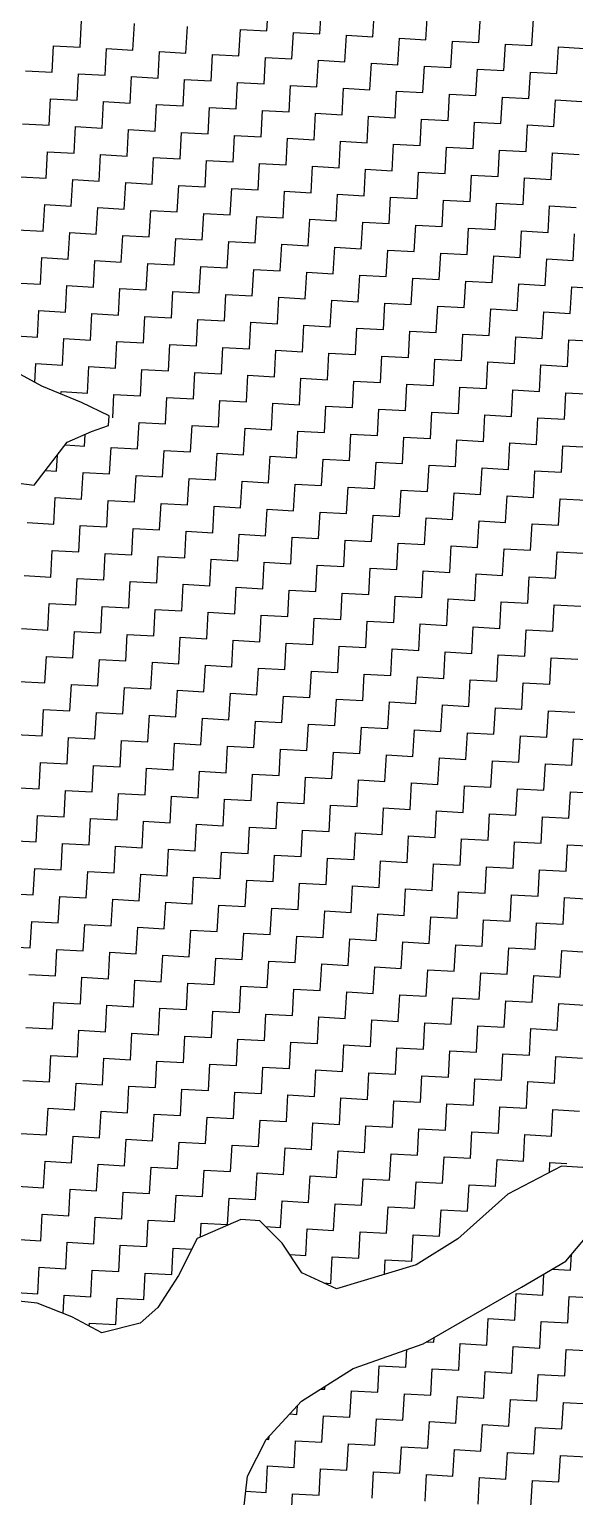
# Model space of a CAD drawing. Header units: metres. Extents: x 277693 to 281059, y 2038920 to 2043234.
# Drawn here: x 279935 to 280194, y 2040608 to 2041306 of the extents above; entities that cross this region are included whole.
import ezdxf

# ---------------------------------------------------------------- set-up
doc = ezdxf.new("R2010")
doc.units = ezdxf.units.M
doc.header["$MEASUREMENT"] = 0
doc.layers.add('POLY_HATCH', color=12, linetype='Continuous')

msp = doc.modelspace()

# ---------------------------------------------------------------- linework, layer by layer
at = {"layer": 'POLY_HATCH', "linetype": 'Continuous'}
for p, q in [((280047.64, 2041305.36), (280048.33, 2041317.96)), ((280072.83, 2041303.97), (280073.53, 2041316.57)), ((279958.78, 2041297.63), (279959.47, 2041310.22)), ((280098.02, 2041302.58), (280098.72, 2041315.18)), ((280123.21, 2041301.19), (280123.91, 2041313.79)), ((280148.4, 2041299.8), (280149.1, 2041312.4)), ((280173.59, 2041298.41), (280174.29, 2041311.01)), ((279983.97, 2041296.24), (279984.66, 2041308.84)), ((280009.16, 2041294.85), (280009.85, 2041307.45)), ((280034.35, 2041293.46), (280035.04, 2041306.06)), ((280035.04, 2041306.06), (280047.64, 2041305.36)), ((280059.54, 2041292.07), (280060.24, 2041304.67)), ((280060.24, 2041304.67), (280072.83, 2041303.97)), ((280084.73, 2041290.68), (280085.43, 2041303.28)), ((280085.43, 2041303.28), (280098.02, 2041302.58)), ((279945.49, 2041285.73), (279946.18, 2041298.32)), ((279946.18, 2041298.32), (279958.78, 2041297.63)), ((279970.68, 2041284.34), (279971.37, 2041296.93)), ((279971.37, 2041296.93), (279983.97, 2041296.24)), ((279995.87, 2041282.95), (279996.56, 2041295.54)), ((279996.56, 2041295.54), (280009.16, 2041294.85)), ((280109.92, 2041289.29), (280110.62, 2041301.89)), ((280110.62, 2041301.89), (280123.21, 2041301.19)), ((280135.11, 2041287.9), (280135.81, 2041300.5)), ((280135.81, 2041300.5), (280148.4, 2041299.8)), ((280160.3, 2041286.51), (280161, 2041299.11)), ((280161, 2041299.11), (280173.59, 2041298.41)), ((280185.49, 2041285.12), (280186.19, 2041297.72)), ((280186.19, 2041297.72), (280198.78, 2041297.03)), ((280021.06, 2041281.56), (280021.75, 2041294.16)), ((280021.75, 2041294.16), (280034.35, 2041293.46)), ((280046.25, 2041280.17), (280046.94, 2041292.77)), ((280046.94, 2041292.77), (280059.54, 2041292.07)), ((280071.44, 2041278.78), (280072.14, 2041291.38)), ((280072.14, 2041291.38), (280084.73, 2041290.68)), ((280096.63, 2041277.39), (280097.33, 2041289.99)), ((280097.33, 2041289.99), (280109.92, 2041289.29)), ((280121.82, 2041276), (280122.52, 2041288.6)), ((280122.52, 2041288.6), (280135.11, 2041287.9)), ((279932.89, 2041286.42), (279945.49, 2041285.73)), ((279957.39, 2041272.44), (279958.08, 2041285.03)), ((279958.08, 2041285.03), (279970.68, 2041284.34)), ((279982.58, 2041271.05), (279983.27, 2041283.64)), ((279983.27, 2041283.64), (279995.87, 2041282.95)), ((280007.77, 2041269.66), (280008.46, 2041282.25)), ((280008.46, 2041282.25), (280021.06, 2041281.56)), ((280147.01, 2041274.61), (280147.71, 2041287.21)), ((280147.71, 2041287.21), (280160.3, 2041286.51)), ((280172.2, 2041273.22), (280172.9, 2041285.82)), ((280172.9, 2041285.82), (280185.49, 2041285.12)), ((280032.96, 2041268.27), (280033.65, 2041280.87)), ((280033.65, 2041280.87), (280046.25, 2041280.17)), ((280058.15, 2041266.88), (280058.85, 2041279.48)), ((280058.85, 2041279.48), (280071.44, 2041278.78)), ((280083.34, 2041265.49), (280084.04, 2041278.09)), ((280084.04, 2041278.09), (280096.63, 2041277.39)), ((280108.53, 2041264.1), (280109.23, 2041276.7)), ((280109.23, 2041276.7), (280121.82, 2041276)), ((280133.72, 2041262.71), (280134.42, 2041275.31)), ((280134.42, 2041275.31), (280147.01, 2041274.61)), ((279944.1, 2041260.54), (279944.79, 2041273.13)), ((279944.79, 2041273.13), (279957.39, 2041272.44)), ((279969.29, 2041259.15), (279969.98, 2041271.74)), ((279969.98, 2041271.74), (279982.58, 2041271.05)), ((279994.48, 2041257.76), (279995.17, 2041270.35)), ((279995.17, 2041270.35), (280007.77, 2041269.66)), ((280019.67, 2041256.37), (280020.36, 2041268.96)), ((280020.36, 2041268.96), (280032.96, 2041268.27)), ((280044.86, 2041254.98), (280045.56, 2041267.58)), ((280045.56, 2041267.58), (280058.15, 2041266.88)), ((280158.91, 2041261.32), (280159.61, 2041273.92)), ((280159.61, 2041273.92), (280172.2, 2041273.22)), ((280184.1, 2041259.93), (280184.8, 2041272.53)), ((280184.8, 2041272.53), (280197.39, 2041271.83)), ((279931.5, 2041261.23), (279944.1, 2041260.54)), ((280070.05, 2041253.59), (280070.75, 2041266.19)), ((280070.75, 2041266.19), (280083.34, 2041265.49)), ((280095.24, 2041252.2), (280095.94, 2041264.8)), ((280095.94, 2041264.8), (280108.53, 2041264.1)), ((280120.43, 2041250.81), (280121.13, 2041263.41)), ((280121.13, 2041263.41), (280133.72, 2041262.71)), ((280145.62, 2041249.42), (280146.32, 2041262.02)), ((280146.32, 2041262.02), (280158.91, 2041261.32)), ((280170.81, 2041248.03), (280171.51, 2041260.63)), ((280171.51, 2041260.63), (280184.1, 2041259.93)), ((279956, 2041247.25), (279956.69, 2041259.84)), ((279956.69, 2041259.84), (279969.29, 2041259.15)), ((279981.19, 2041245.86), (279981.88, 2041258.45)), ((279981.88, 2041258.45), (279994.48, 2041257.76)), ((280006.38, 2041244.47), (280007.07, 2041257.06)), ((280007.07, 2041257.06), (280019.67, 2041256.37)), ((280031.57, 2041243.08), (280032.27, 2041255.67)), ((280032.27, 2041255.67), (280044.86, 2041254.98)), ((280056.76, 2041241.69), (280057.46, 2041254.29)), ((280057.46, 2041254.29), (280070.05, 2041253.59)), ((279942.71, 2041235.35), (279943.4, 2041247.94)), ((279943.4, 2041247.94), (279956, 2041247.25)), ((280081.95, 2041240.3), (280082.65, 2041252.9)), ((280082.65, 2041252.9), (280095.24, 2041252.2)), ((280107.14, 2041238.91), (280107.84, 2041251.51)), ((280107.84, 2041251.51), (280120.43, 2041250.81)), ((280132.33, 2041237.52), (280133.03, 2041250.12)), ((280133.03, 2041250.12), (280145.62, 2041249.42)), ((280157.52, 2041236.13), (280158.22, 2041248.73)), ((280158.22, 2041248.73), (280170.81, 2041248.03)), ((280182.72, 2041234.74), (280183.41, 2041247.34)), ((280183.41, 2041247.34), (280196.01, 2041246.64)), ((279967.9, 2041233.96), (279968.59, 2041246.55)), ((279968.59, 2041246.55), (279981.19, 2041245.86)), ((279993.09, 2041232.57), (279993.78, 2041245.16)), ((279993.78, 2041245.16), (280006.38, 2041244.47)), ((280018.28, 2041231.18), (280018.98, 2041243.77)), ((280018.98, 2041243.77), (280031.57, 2041243.08)), ((280043.47, 2041229.79), (280044.17, 2041242.38)), ((280044.17, 2041242.38), (280056.76, 2041241.69)), ((280068.66, 2041228.4), (280069.36, 2041241)), ((280069.36, 2041241), (280081.95, 2041240.3)), ((280093.85, 2041227.01), (280094.55, 2041239.61)), ((280094.55, 2041239.61), (280107.14, 2041238.91)), ((279930.11, 2041236.04), (279942.71, 2041235.35)), ((279954.61, 2041222.06), (279955.3, 2041234.65)), ((279955.3, 2041234.65), (279967.9, 2041233.96)), ((279979.8, 2041220.67), (279980.49, 2041233.26)), ((279980.49, 2041233.26), (279993.09, 2041232.57)), ((280119.04, 2041225.62), (280119.74, 2041238.22)), ((280119.74, 2041238.22), (280132.33, 2041237.52)), ((280144.23, 2041224.23), (280144.93, 2041236.83)), ((280144.93, 2041236.83), (280157.52, 2041236.13)), ((280169.43, 2041222.84), (280170.12, 2041235.44)), ((280170.12, 2041235.44), (280182.72, 2041234.74)), ((280004.99, 2041219.28), (280005.69, 2041231.87)), ((280005.69, 2041231.87), (280018.28, 2041231.18)), ((280030.18, 2041217.89), (280030.88, 2041230.48)), ((280030.88, 2041230.48), (280043.47, 2041229.79)), ((280055.37, 2041216.5), (280056.07, 2041229.09)), ((280056.07, 2041229.09), (280068.66, 2041228.4)), ((280080.56, 2041215.11), (280081.26, 2041227.71)), ((280081.26, 2041227.71), (280093.85, 2041227.01)), ((280105.75, 2041213.72), (280106.45, 2041226.32)), ((280106.45, 2041226.32), (280119.04, 2041225.62)), ((279941.32, 2041210.16), (279942.01, 2041222.75)), ((279942.01, 2041222.75), (279954.61, 2041222.06)), ((279966.51, 2041208.77), (279967.2, 2041221.36)), ((279967.2, 2041221.36), (279979.8, 2041220.67)), ((279991.7, 2041207.38), (279992.4, 2041219.97)), ((279992.4, 2041219.97), (280004.99, 2041219.28)), ((280130.94, 2041212.33), (280131.64, 2041224.93)), ((280131.64, 2041224.93), (280144.23, 2041224.23)), ((280156.14, 2041210.94), (280156.83, 2041223.54)), ((280156.83, 2041223.54), (280169.43, 2041222.84)), ((280181.33, 2041209.55), (280182.02, 2041222.15)), ((280182.02, 2041222.15), (280194.62, 2041221.45)), ((280016.89, 2041205.99), (280017.59, 2041218.58)), ((280017.59, 2041218.58), (280030.18, 2041217.89)), ((280042.08, 2041204.6), (280042.78, 2041217.19)), ((280042.78, 2041217.19), (280055.37, 2041216.5)), ((280067.27, 2041203.21), (280067.97, 2041215.8)), ((280067.97, 2041215.8), (280080.56, 2041215.11)), ((280092.46, 2041201.82), (280093.16, 2041214.42)), ((280093.16, 2041214.42), (280105.75, 2041213.72)), ((280117.65, 2041200.43), (280118.35, 2041213.03)), ((280118.35, 2041213.03), (280130.94, 2041212.33)), ((279928.72, 2041210.85), (279941.32, 2041210.16)), ((279953.22, 2041196.87), (279953.91, 2041209.46)), ((279953.91, 2041209.46), (279966.51, 2041208.77)), ((279978.41, 2041195.48), (279979.11, 2041208.07)), ((279979.11, 2041208.07), (279991.7, 2041207.38)), ((280003.6, 2041194.09), (280004.3, 2041206.68)), ((280004.3, 2041206.68), (280016.89, 2041205.99)), ((280028.79, 2041192.7), (280029.49, 2041205.29)), ((280029.49, 2041205.29), (280042.08, 2041204.6)), ((280142.85, 2041199.04), (280143.54, 2041211.64)), ((280143.54, 2041211.64), (280156.14, 2041210.94)), ((280168.04, 2041197.65), (280168.73, 2041210.25)), ((280168.73, 2041210.25), (280181.33, 2041209.55)), ((280193.23, 2041196.26), (280193.92, 2041208.86)), ((280053.98, 2041191.31), (280054.68, 2041203.9)), ((280054.68, 2041203.9), (280067.27, 2041203.21)), ((280079.17, 2041189.92), (280079.87, 2041202.51)), ((280079.87, 2041202.51), (280092.46, 2041201.82)), ((280104.36, 2041188.53), (280105.06, 2041201.13)), ((280105.06, 2041201.13), (280117.65, 2041200.43)), ((280129.56, 2041187.14), (280130.25, 2041199.74)), ((280130.25, 2041199.74), (280142.85, 2041199.04)), ((280154.75, 2041185.75), (280155.44, 2041198.35)), ((280155.44, 2041198.35), (280168.04, 2041197.65)), ((279939.93, 2041184.97), (279940.62, 2041197.56)), ((279940.62, 2041197.56), (279953.22, 2041196.87)), ((279965.12, 2041183.58), (279965.82, 2041196.17)), ((279965.82, 2041196.17), (279978.41, 2041195.48)), ((279990.31, 2041182.19), (279991.01, 2041194.78)), ((279991.01, 2041194.78), (280003.6, 2041194.09)), ((280015.5, 2041180.8), (280016.2, 2041193.39)), ((280016.2, 2041193.39), (280028.79, 2041192.7)), ((280040.69, 2041179.41), (280041.39, 2041192)), ((280041.39, 2041192), (280053.98, 2041191.31)), ((280179.94, 2041184.36), (280180.63, 2041196.96)), ((280180.63, 2041196.96), (280193.23, 2041196.26)), ((279927.33, 2041185.66), (279939.93, 2041184.97)), ((279951.83, 2041171.68), (279952.53, 2041184.27)), ((279952.53, 2041184.27), (279965.12, 2041183.58)), ((280065.88, 2041178.02), (280066.58, 2041190.61)), ((280066.58, 2041190.61), (280079.17, 2041189.92)), ((280091.07, 2041176.63), (280091.77, 2041189.22)), ((280091.77, 2041189.22), (280104.36, 2041188.53)), ((280116.27, 2041175.24), (280116.96, 2041187.84)), ((280116.96, 2041187.84), (280129.56, 2041187.14)), ((280141.46, 2041173.85), (280142.15, 2041186.45)), ((280142.15, 2041186.45), (280154.75, 2041185.75)), ((280166.65, 2041172.46), (280167.34, 2041185.06)), ((280167.34, 2041185.06), (280179.94, 2041184.36)), ((279977.02, 2041170.29), (279977.72, 2041182.88)), ((279977.72, 2041182.88), (279990.31, 2041182.19)), ((280002.21, 2041168.9), (280002.91, 2041181.49)), ((280002.91, 2041181.49), (280015.5, 2041180.8)), ((280027.4, 2041167.51), (280028.1, 2041180.1)), ((280028.1, 2041180.1), (280040.69, 2041179.41)), ((280052.59, 2041166.12), (280053.29, 2041178.71)), ((280053.29, 2041178.71), (280065.88, 2041178.02)), ((280077.78, 2041164.73), (280078.48, 2041177.32)), ((280078.48, 2041177.32), (280091.07, 2041176.63)), ((280191.84, 2041171.07), (280192.53, 2041183.67)), ((280192.53, 2041183.67), (280205.13, 2041182.97)), ((279938.54, 2041159.77), (279939.24, 2041172.37)), ((279939.24, 2041172.37), (279951.83, 2041171.68)), ((279963.73, 2041158.39), (279964.43, 2041170.98)), ((279964.43, 2041170.98), (279977.02, 2041170.29)), ((280102.98, 2041163.34), (280103.67, 2041175.93)), ((280103.67, 2041175.93), (280116.27, 2041175.24)), ((280128.17, 2041161.95), (280128.86, 2041174.54)), ((280128.86, 2041174.54), (280141.46, 2041173.85)), ((280153.36, 2041160.56), (280154.05, 2041173.16)), ((280154.05, 2041173.16), (280166.65, 2041172.46)), ((280178.55, 2041159.17), (280179.24, 2041171.77)), ((280179.24, 2041171.77), (280191.84, 2041171.07)), ((279988.92, 2041157), (279989.62, 2041169.59)), ((279989.62, 2041169.59), (280002.21, 2041168.9)), ((280014.11, 2041155.61), (280014.81, 2041168.2)), ((280014.81, 2041168.2), (280027.4, 2041167.51)), ((280039.3, 2041154.22), (280040, 2041166.81)), ((280040, 2041166.81), (280052.59, 2041166.12)), ((280064.49, 2041152.83), (280065.19, 2041165.42)), ((280065.19, 2041165.42), (280077.78, 2041164.73)), ((280089.69, 2041151.44), (280090.38, 2041164.03)), ((280090.38, 2041164.03), (280102.98, 2041163.34)), ((279925.94, 2041160.47), (279938.54, 2041159.77)), ((279950.44, 2041146.48), (279951.14, 2041159.08)), ((279951.14, 2041159.08), (279963.73, 2041158.39)), ((279975.63, 2041145.09), (279976.33, 2041157.69)), ((279976.33, 2041157.69), (279988.92, 2041157)), ((280000.82, 2041143.71), (280001.52, 2041156.3)), ((280001.52, 2041156.3), (280014.11, 2041155.61)), ((280114.88, 2041150.05), (280115.57, 2041162.64)), ((280115.57, 2041162.64), (280128.17, 2041161.95)), ((280140.07, 2041148.66), (280140.76, 2041161.25)), ((280140.76, 2041161.25), (280153.36, 2041160.56)), ((280165.26, 2041147.27), (280165.95, 2041159.87)), ((280165.95, 2041159.87), (280178.55, 2041159.17)), ((280190.45, 2041145.88), (280191.14, 2041158.48)), ((280191.14, 2041158.48), (280203.74, 2041157.78)), ((280026.01, 2041142.32), (280026.71, 2041154.91)), ((280026.71, 2041154.91), (280039.3, 2041154.22)), ((280051.2, 2041140.93), (280051.9, 2041153.52)), ((280051.9, 2041153.52), (280064.49, 2041152.83)), ((280076.39, 2041139.54), (280077.09, 2041152.13)), ((280077.09, 2041152.13), (280089.69, 2041151.44)), ((280101.59, 2041138.15), (280102.28, 2041150.74)), ((280102.28, 2041150.74), (280114.88, 2041150.05)), ((280126.78, 2041136.76), (280127.47, 2041149.35)), ((280127.47, 2041149.35), (280140.07, 2041148.66)), ((279937.35, 2041138.24), (279937.85, 2041147.18)), ((279937.85, 2041147.18), (279950.44, 2041146.48)), ((279962.34, 2041133.19), (279963.04, 2041145.79)), ((279963.04, 2041145.79), (279975.63, 2041145.09)), ((279987.53, 2041131.8), (279988.23, 2041144.4)), ((279988.23, 2041144.4), (280000.82, 2041143.71)), ((280012.72, 2041130.42), (280013.42, 2041143.01)), ((280013.42, 2041143.01), (280026.01, 2041142.32)), ((280151.97, 2041135.37), (280152.66, 2041147.96)), ((280152.66, 2041147.96), (280165.26, 2041147.27)), ((280177.16, 2041133.98), (280177.85, 2041146.58)), ((280177.85, 2041146.58), (280190.45, 2041145.88)), ((280037.91, 2041129.03), (280038.61, 2041141.62)), ((280038.61, 2041141.62), (280051.2, 2041140.93)), ((280063.1, 2041127.64), (280063.8, 2041140.23)), ((280063.8, 2041140.23), (280076.39, 2041139.54)), ((280088.3, 2041126.25), (280088.99, 2041138.84)), ((280088.99, 2041138.84), (280101.59, 2041138.15)), ((280113.49, 2041124.86), (280114.18, 2041137.45)), ((280114.18, 2041137.45), (280126.78, 2041136.76)), ((280138.68, 2041123.47), (280139.37, 2041136.06)), ((280139.37, 2041136.06), (280151.97, 2041135.37)), ((279949.68, 2041132.69), (279949.75, 2041133.89)), ((279949.75, 2041133.89), (279962.34, 2041133.19)), ((279974.33, 2041121.45), (279974.94, 2041132.5)), ((279974.94, 2041132.5), (279987.53, 2041131.8)), ((279999.43, 2041118.51), (280000.13, 2041131.11)), ((280000.13, 2041131.11), (280012.72, 2041130.42)), ((280024.62, 2041117.13), (280025.32, 2041129.72)), ((280025.32, 2041129.72), (280037.91, 2041129.03)), ((280049.81, 2041115.74), (280050.51, 2041128.33)), ((280050.51, 2041128.33), (280063.1, 2041127.64)), ((280163.87, 2041122.08), (280164.56, 2041134.67)), ((280164.56, 2041134.67), (280177.16, 2041133.98)), ((280189.06, 2041120.69), (280189.75, 2041133.29)), ((280189.75, 2041133.29), (280202.35, 2041132.59)), ((280075.01, 2041114.35), (280075.7, 2041126.94)), ((280075.7, 2041126.94), (280088.3, 2041126.25)), ((280100.2, 2041112.96), (280100.89, 2041125.55)), ((280100.89, 2041125.55), (280113.49, 2041124.86)), ((280125.39, 2041111.57), (280126.08, 2041124.16)), ((280126.08, 2041124.16), (280138.68, 2041123.47)), ((280150.58, 2041110.18), (280151.27, 2041122.77)), ((280151.27, 2041122.77), (280163.87, 2041122.08)), ((280175.77, 2041108.79), (280176.46, 2041121.38)), ((280176.46, 2041121.38), (280189.06, 2041120.69)), ((279986.14, 2041106.61), (279986.84, 2041119.21)), ((279986.84, 2041119.21), (279999.43, 2041118.51)), ((280011.33, 2041105.22), (280012.03, 2041117.82)), ((280012.03, 2041117.82), (280024.62, 2041117.13)), ((280036.52, 2041103.84), (280037.22, 2041116.43)), ((280037.22, 2041116.43), (280049.81, 2041115.74)), ((280061.72, 2041102.45), (280062.41, 2041115.04)), ((280062.41, 2041115.04), (280075.01, 2041114.35)), ((279951.71, 2041108.51), (279960.95, 2041108)), ((279960.95, 2041108), (279961.26, 2041113.55)), ((279972.85, 2041094.71), (279973.55, 2041107.31)), ((279973.55, 2041107.31), (279986.14, 2041106.61)), ((280086.91, 2041101.06), (280087.6, 2041113.65)), ((280087.6, 2041113.65), (280100.2, 2041112.96)), ((280112.1, 2041099.67), (280112.79, 2041112.26)), ((280112.79, 2041112.26), (280125.39, 2041111.57)), ((280137.29, 2041098.28), (280137.98, 2041110.87)), ((280137.98, 2041110.87), (280150.58, 2041110.18)), ((280162.48, 2041096.89), (280163.17, 2041109.48)), ((280163.17, 2041109.48), (280175.77, 2041108.79)), ((280187.67, 2041095.5), (280188.36, 2041108.09)), ((280188.36, 2041108.09), (280200.96, 2041107.4)), ((279947.66, 2041096.1), (279948.09, 2041103.81)), ((279998.04, 2041093.32), (279998.74, 2041105.92)), ((279998.74, 2041105.92), (280011.33, 2041105.22)), ((280023.23, 2041091.93), (280023.93, 2041104.53)), ((280023.93, 2041104.53), (280036.52, 2041103.84)), ((280048.43, 2041090.55), (280049.12, 2041103.14)), ((280049.12, 2041103.14), (280061.72, 2041102.45)), ((280073.62, 2041089.16), (280074.31, 2041101.75)), ((280074.31, 2041101.75), (280086.91, 2041101.06)), ((280098.81, 2041087.77), (280099.5, 2041100.36)), ((280099.5, 2041100.36), (280112.1, 2041099.67)), ((279942.39, 2041096.39), (279947.66, 2041096.1)), ((279959.56, 2041082.81), (279960.26, 2041095.41)), ((279960.26, 2041095.41), (279972.85, 2041094.71)), ((279984.75, 2041081.42), (279985.45, 2041094.02)), ((279985.45, 2041094.02), (279998.04, 2041093.32)), ((280124, 2041086.38), (280124.69, 2041098.97)), ((280124.69, 2041098.97), (280137.29, 2041098.28)), ((280149.19, 2041084.99), (280149.88, 2041097.58)), ((280149.88, 2041097.58), (280162.48, 2041096.89)), ((280174.38, 2041083.6), (280175.07, 2041096.19)), ((280175.07, 2041096.19), (280187.67, 2041095.5)), ((280009.94, 2041080.03), (280010.64, 2041092.63)), ((280010.64, 2041092.63), (280023.23, 2041091.93)), ((280035.14, 2041078.64), (280035.83, 2041091.24)), ((280035.83, 2041091.24), (280048.43, 2041090.55)), ((280060.33, 2041077.26), (280061.02, 2041089.85)), ((280061.02, 2041089.85), (280073.62, 2041089.16)), ((280085.52, 2041075.87), (280086.21, 2041088.46)), ((280086.21, 2041088.46), (280098.81, 2041087.77)), ((280110.71, 2041074.48), (280111.4, 2041087.07)), ((280111.4, 2041087.07), (280124, 2041086.38)), ((279946.27, 2041070.91), (279946.97, 2041083.51)), ((279946.97, 2041083.51), (279959.56, 2041082.81)), ((279971.46, 2041069.52), (279972.16, 2041082.12)), ((279972.16, 2041082.12), (279984.75, 2041081.42)), ((279996.65, 2041068.13), (279997.35, 2041080.73)), ((279997.35, 2041080.73), (280009.94, 2041080.03)), ((280021.85, 2041066.74), (280022.54, 2041079.34)), ((280022.54, 2041079.34), (280035.14, 2041078.64)), ((280135.9, 2041073.09), (280136.59, 2041085.68)), ((280136.59, 2041085.68), (280149.19, 2041084.99)), ((280161.09, 2041071.7), (280161.78, 2041084.29)), ((280161.78, 2041084.29), (280174.38, 2041083.6)), ((280186.28, 2041070.31), (280186.97, 2041082.9)), ((280186.97, 2041082.9), (280199.57, 2041082.21)), ((280047.04, 2041065.35), (280047.73, 2041077.95)), ((280047.73, 2041077.95), (280060.33, 2041077.26)), ((280072.23, 2041063.97), (280072.92, 2041076.56)), ((280072.92, 2041076.56), (280085.52, 2041075.87)), ((280097.42, 2041062.58), (280098.11, 2041075.17)), ((280098.11, 2041075.17), (280110.71, 2041074.48)), ((280122.61, 2041061.19), (280123.3, 2041073.78)), ((280123.3, 2041073.78), (280135.9, 2041073.09)), ((280147.8, 2041059.8), (280148.49, 2041072.39)), ((280148.49, 2041072.39), (280161.09, 2041071.7)), ((279933.68, 2041071.61), (279946.27, 2041070.91)), ((279958.17, 2041057.62), (279958.87, 2041070.22)), ((279958.87, 2041070.22), (279971.46, 2041069.52)), ((279983.36, 2041056.23), (279984.06, 2041068.83)), ((279984.06, 2041068.83), (279996.65, 2041068.13)), ((280008.56, 2041054.84), (280009.25, 2041067.44)), ((280009.25, 2041067.44), (280021.85, 2041066.74)), ((280033.75, 2041053.45), (280034.44, 2041066.05)), ((280034.44, 2041066.05), (280047.04, 2041065.35)), ((280172.99, 2041058.41), (280173.68, 2041071)), ((280173.68, 2041071), (280186.28, 2041070.31)), ((279944.88, 2041045.72), (279945.58, 2041058.32)), ((279945.58, 2041058.32), (279958.17, 2041057.62)), ((280058.94, 2041052.06), (280059.63, 2041064.66)), ((280059.63, 2041064.66), (280072.23, 2041063.97)), ((280084.13, 2041050.68), (280084.82, 2041063.27)), ((280084.82, 2041063.27), (280097.42, 2041062.58)), ((280109.32, 2041049.29), (280110.01, 2041061.88)), ((280110.01, 2041061.88), (280122.61, 2041061.19)), ((280134.51, 2041047.9), (280135.2, 2041060.49)), ((280135.2, 2041060.49), (280147.8, 2041059.8)), ((280159.7, 2041046.51), (280160.39, 2041059.1)), ((280160.39, 2041059.1), (280172.99, 2041058.41)), ((279970.07, 2041044.33), (279970.77, 2041056.93)), ((279970.77, 2041056.93), (279983.36, 2041056.23)), ((279995.27, 2041042.94), (279995.96, 2041055.54)), ((279995.96, 2041055.54), (280008.56, 2041054.84)), ((280020.46, 2041041.55), (280021.15, 2041054.15)), ((280021.15, 2041054.15), (280033.75, 2041053.45)), ((280045.65, 2041040.16), (280046.34, 2041052.76)), ((280046.34, 2041052.76), (280058.94, 2041052.06)), ((280070.84, 2041038.77), (280071.53, 2041051.37)), ((280071.53, 2041051.37), (280084.13, 2041050.68)), ((280184.89, 2041045.12), (280185.59, 2041057.71)), ((280185.59, 2041057.71), (280198.18, 2041057.02)), ((279932.29, 2041046.42), (279944.88, 2041045.72)), ((279956.78, 2041032.43), (279957.48, 2041045.03)), ((279957.48, 2041045.03), (279970.07, 2041044.33)), ((280096.03, 2041037.39), (280096.72, 2041049.98)), ((280096.72, 2041049.98), (280109.32, 2041049.29)), ((280121.22, 2041036), (280121.91, 2041048.59)), ((280121.91, 2041048.59), (280134.51, 2041047.9)), ((280146.41, 2041034.61), (280147.1, 2041047.2)), ((280147.1, 2041047.2), (280159.7, 2041046.51)), ((280171.6, 2041033.22), (280172.3, 2041045.81)), ((280172.3, 2041045.81), (280184.89, 2041045.12)), ((279981.98, 2041031.04), (279982.67, 2041043.64)), ((279982.67, 2041043.64), (279995.27, 2041042.94)), ((280007.17, 2041029.65), (280007.86, 2041042.25)), ((280007.86, 2041042.25), (280020.46, 2041041.55)), ((280032.36, 2041028.26), (280033.05, 2041040.86)), ((280033.05, 2041040.86), (280045.65, 2041040.16)), ((280057.55, 2041026.87), (280058.24, 2041039.47)), ((280058.24, 2041039.47), (280070.84, 2041038.77)), ((280082.74, 2041025.48), (280083.43, 2041038.08)), ((280083.43, 2041038.08), (280096.03, 2041037.39)), ((279943.49, 2041020.53), (279944.19, 2041033.13)), ((279944.19, 2041033.13), (279956.78, 2041032.43)), ((279968.69, 2041019.14), (279969.38, 2041031.74)), ((279969.38, 2041031.74), (279981.98, 2041031.04)), ((279993.88, 2041017.75), (279994.57, 2041030.35)), ((279994.57, 2041030.35), (280007.17, 2041029.65)), ((280107.93, 2041024.09), (280108.62, 2041036.69)), ((280108.62, 2041036.69), (280121.22, 2041036)), ((280133.12, 2041022.71), (280133.81, 2041035.3)), ((280133.81, 2041035.3), (280146.41, 2041034.61)), ((280158.31, 2041021.32), (280159.01, 2041033.91)), ((280159.01, 2041033.91), (280171.6, 2041033.22)), ((280183.5, 2041019.93), (280184.2, 2041032.52)), ((280184.2, 2041032.52), (280196.79, 2041031.83)), ((280019.07, 2041016.36), (280019.76, 2041028.96)), ((280019.76, 2041028.96), (280032.36, 2041028.26)), ((280044.26, 2041014.97), (280044.95, 2041027.57)), ((280044.95, 2041027.57), (280057.55, 2041026.87)), ((280069.45, 2041013.58), (280070.14, 2041026.18)), ((280070.14, 2041026.18), (280082.74, 2041025.48)), ((280094.64, 2041012.19), (280095.33, 2041024.79)), ((280095.33, 2041024.79), (280107.93, 2041024.09)), ((280119.83, 2041010.8), (280120.52, 2041023.4)), ((280120.52, 2041023.4), (280133.12, 2041022.71)), ((279930.9, 2041021.23), (279943.49, 2041020.53)), ((279955.39, 2041007.24), (279956.09, 2041019.84)), ((279956.09, 2041019.84), (279968.69, 2041019.14)), ((279980.59, 2041005.85), (279981.28, 2041018.45)), ((279981.28, 2041018.45), (279993.88, 2041017.75)), ((280005.78, 2041004.46), (280006.47, 2041017.06)), ((280006.47, 2041017.06), (280019.07, 2041016.36)), ((280145.02, 2041009.42), (280145.72, 2041022.01)), ((280145.72, 2041022.01), (280158.31, 2041021.32)), ((280170.21, 2041008.03), (280170.91, 2041020.62)), ((280170.91, 2041020.62), (280183.5, 2041019.93)), ((280030.97, 2041003.07), (280031.66, 2041015.67)), ((280031.66, 2041015.67), (280044.26, 2041014.97)), ((280056.16, 2041001.68), (280056.85, 2041014.28)), ((280056.85, 2041014.28), (280069.45, 2041013.58)), ((280081.35, 2041000.29), (280082.04, 2041012.89)), ((280082.04, 2041012.89), (280094.64, 2041012.19)), ((280106.54, 2040998.9), (280107.23, 2041011.5)), ((280107.23, 2041011.5), (280119.83, 2041010.8)), ((280131.73, 2040997.51), (280132.43, 2041010.11)), ((280132.43, 2041010.11), (280145.02, 2041009.42)), ((279942.1, 2040995.34), (279942.8, 2041007.94)), ((279942.8, 2041007.94), (279955.39, 2041007.24)), ((279967.3, 2040993.95), (279967.99, 2041006.55)), ((279967.99, 2041006.55), (279980.59, 2041005.85)), ((279992.49, 2040992.56), (279993.18, 2041005.16)), ((279993.18, 2041005.16), (280005.78, 2041004.46)), ((280017.68, 2040991.17), (280018.37, 2041003.77)), ((280018.37, 2041003.77), (280030.97, 2041003.07)), ((280156.92, 2040996.13), (280157.62, 2041008.72)), ((280157.62, 2041008.72), (280170.21, 2041008.03)), ((280182.11, 2040994.74), (280182.81, 2041007.33)), ((280182.81, 2041007.33), (280195.4, 2041006.64)), ((279929.51, 2040996.03), (279942.1, 2040995.34)), ((280042.87, 2040989.78), (280043.56, 2041002.38)), ((280043.56, 2041002.38), (280056.16, 2041001.68)), ((280068.06, 2040988.39), (280068.75, 2041000.99)), ((280068.75, 2041000.99), (280081.35, 2041000.29)), ((280093.25, 2040987), (280093.94, 2040999.6)), ((280093.94, 2040999.6), (280106.54, 2040998.9)), ((280118.44, 2040985.61), (280119.14, 2040998.21)), ((280119.14, 2040998.21), (280131.73, 2040997.51)), ((280143.63, 2040984.22), (280144.33, 2040996.82)), ((280144.33, 2040996.82), (280156.92, 2040996.13)), ((279954.01, 2040982.05), (279954.7, 2040994.64)), ((279954.7, 2040994.64), (279967.3, 2040993.95)), ((279979.2, 2040980.66), (279979.89, 2040993.26)), ((279979.89, 2040993.26), (279992.49, 2040992.56)), ((280004.39, 2040979.27), (280005.08, 2040991.87)), ((280005.08, 2040991.87), (280017.68, 2040991.17)), ((280029.58, 2040977.88), (280030.27, 2040990.48)), ((280030.27, 2040990.48), (280042.87, 2040989.78)), ((280054.77, 2040976.49), (280055.46, 2040989.09)), ((280055.46, 2040989.09), (280068.06, 2040988.39)), ((280168.82, 2040982.84), (280169.52, 2040995.43)), ((280169.52, 2040995.43), (280182.11, 2040994.74)), ((279940.72, 2040970.15), (279941.41, 2040982.74)), ((279941.41, 2040982.74), (279954.01, 2040982.05)), ((280079.96, 2040975.1), (280080.65, 2040987.7)), ((280080.65, 2040987.7), (280093.25, 2040987)), ((280105.15, 2040973.71), (280105.84, 2040986.31)), ((280105.84, 2040986.31), (280118.44, 2040985.61)), ((280130.34, 2040972.32), (280131.04, 2040984.92)), ((280131.04, 2040984.92), (280143.63, 2040984.22)), ((280155.53, 2040970.93), (280156.23, 2040983.53)), ((280156.23, 2040983.53), (280168.82, 2040982.84)), ((280180.72, 2040969.55), (280181.42, 2040982.14)), ((280181.42, 2040982.14), (280194.01, 2040981.45)), ((279965.91, 2040968.76), (279966.6, 2040981.35)), ((279966.6, 2040981.35), (279979.2, 2040980.66)), ((279991.1, 2040967.37), (279991.79, 2040979.97)), ((279991.79, 2040979.97), (280004.39, 2040979.27)), ((280016.29, 2040965.98), (280016.98, 2040978.58)), ((280016.98, 2040978.58), (280029.58, 2040977.88)), ((280041.48, 2040964.59), (280042.17, 2040977.19)), ((280042.17, 2040977.19), (280054.77, 2040976.49)), ((280066.67, 2040963.2), (280067.36, 2040975.8)), ((280067.36, 2040975.8), (280079.96, 2040975.1)), ((279928.12, 2040970.84), (279940.72, 2040970.15)), ((279952.62, 2040956.86), (279953.31, 2040969.45)), ((279953.31, 2040969.45), (279965.91, 2040968.76)), ((279977.81, 2040955.47), (279978.5, 2040968.06)), ((279978.5, 2040968.06), (279991.1, 2040967.37)), ((280091.86, 2040961.81), (280092.55, 2040974.41)), ((280092.55, 2040974.41), (280105.15, 2040973.71)), ((280117.05, 2040960.42), (280117.75, 2040973.02)), ((280117.75, 2040973.02), (280130.34, 2040972.32)), ((280142.24, 2040959.03), (280142.94, 2040971.63)), ((280142.94, 2040971.63), (280155.53, 2040970.93)), ((280167.43, 2040957.64), (280168.13, 2040970.24)), ((280168.13, 2040970.24), (280180.72, 2040969.55)), ((280192.62, 2040956.26), (280193.32, 2040968.85)), ((280193.32, 2040968.85), (280205.91, 2040968.16)), ((280003, 2040954.08), (280003.69, 2040966.68)), ((280003.69, 2040966.68), (280016.29, 2040965.98)), ((280028.19, 2040952.69), (280028.88, 2040965.29)), ((280028.88, 2040965.29), (280041.48, 2040964.59)), ((280053.38, 2040951.3), (280054.07, 2040963.9)), ((280054.07, 2040963.9), (280066.67, 2040963.2)), ((280078.57, 2040949.91), (280079.26, 2040962.51)), ((280079.26, 2040962.51), (280091.86, 2040961.81)), ((280103.76, 2040948.52), (280104.46, 2040961.12)), ((280104.46, 2040961.12), (280117.05, 2040960.42)), ((279939.33, 2040944.96), (279940.02, 2040957.55)), ((279940.02, 2040957.55), (279952.62, 2040956.86)), ((279964.52, 2040943.57), (279965.21, 2040956.16)), ((279965.21, 2040956.16), (279977.81, 2040955.47)), ((279989.71, 2040942.18), (279990.4, 2040954.77)), ((279990.4, 2040954.77), (280003, 2040954.08)), ((280128.95, 2040947.13), (280129.65, 2040959.73)), ((280129.65, 2040959.73), (280142.24, 2040959.03)), ((280154.14, 2040945.74), (280154.84, 2040958.34)), ((280154.84, 2040958.34), (280167.43, 2040957.64)), ((280179.33, 2040944.35), (280180.03, 2040956.95)), ((280180.03, 2040956.95), (280192.62, 2040956.26)), ((280014.9, 2040940.79), (280015.59, 2040953.39)), ((280015.59, 2040953.39), (280028.19, 2040952.69)), ((280040.09, 2040939.4), (280040.78, 2040952)), ((280040.78, 2040952), (280053.38, 2040951.3)), ((280065.28, 2040938.01), (280065.97, 2040950.61)), ((280065.97, 2040950.61), (280078.57, 2040949.91)), ((280090.47, 2040936.62), (280091.17, 2040949.22)), ((280091.17, 2040949.22), (280103.76, 2040948.52)), ((280115.66, 2040935.23), (280116.36, 2040947.83)), ((280116.36, 2040947.83), (280128.95, 2040947.13)), ((279926.73, 2040945.65), (279939.33, 2040944.96)), ((279951.23, 2040931.67), (279951.92, 2040944.26)), ((279951.92, 2040944.26), (279964.52, 2040943.57)), ((279976.42, 2040930.28), (279977.11, 2040942.87)), ((279977.11, 2040942.87), (279989.71, 2040942.18)), ((280001.61, 2040928.89), (280002.3, 2040941.48)), ((280002.3, 2040941.48), (280014.9, 2040940.79)), ((280026.8, 2040927.5), (280027.49, 2040940.1)), ((280027.49, 2040940.1), (280040.09, 2040939.4)), ((280140.85, 2040933.84), (280141.55, 2040946.44)), ((280141.55, 2040946.44), (280154.14, 2040945.74)), ((280166.04, 2040932.45), (280166.74, 2040945.05)), ((280166.74, 2040945.05), (280179.33, 2040944.35)), ((280191.23, 2040931.06), (280191.93, 2040943.66)), ((280191.93, 2040943.66), (280204.52, 2040942.97)), ((280051.99, 2040926.11), (280052.68, 2040938.71)), ((280052.68, 2040938.71), (280065.28, 2040938.01)), ((280077.18, 2040924.72), (280077.88, 2040937.32)), ((280077.88, 2040937.32), (280090.47, 2040936.62)), ((280102.37, 2040923.33), (280103.07, 2040935.93)), ((280103.07, 2040935.93), (280115.66, 2040935.23)), ((280127.56, 2040921.94), (280128.26, 2040934.54)), ((280128.26, 2040934.54), (280140.85, 2040933.84)), ((280152.75, 2040920.55), (280153.45, 2040933.15)), ((280153.45, 2040933.15), (280166.04, 2040932.45)), ((279937.94, 2040919.77), (279938.63, 2040932.36)), ((279938.63, 2040932.36), (279951.23, 2040931.67)), ((279963.13, 2040918.38), (279963.82, 2040930.97)), ((279963.82, 2040930.97), (279976.42, 2040930.28)), ((279988.32, 2040916.99), (279989.01, 2040929.58)), ((279989.01, 2040929.58), (280001.61, 2040928.89)), ((280013.51, 2040915.6), (280014.2, 2040928.19)), ((280014.2, 2040928.19), (280026.8, 2040927.5)), ((280038.7, 2040914.21), (280039.39, 2040926.81)), ((280039.39, 2040926.81), (280051.99, 2040926.11)), ((280177.94, 2040919.16), (280178.64, 2040931.76)), ((280178.64, 2040931.76), (280191.23, 2040931.06)), ((279925.34, 2040920.46), (279937.94, 2040919.77)), ((279949.84, 2040906.48), (279950.53, 2040919.07)), ((279950.53, 2040919.07), (279963.13, 2040918.38)), ((280063.89, 2040912.82), (280064.59, 2040925.42)), ((280064.59, 2040925.42), (280077.18, 2040924.72)), ((280089.08, 2040911.43), (280089.78, 2040924.03)), ((280089.78, 2040924.03), (280102.37, 2040923.33)), ((280114.27, 2040910.04), (280114.97, 2040922.64)), ((280114.97, 2040922.64), (280127.56, 2040921.94)), ((280139.46, 2040908.65), (280140.16, 2040921.25)), ((280140.16, 2040921.25), (280152.75, 2040920.55)), ((280164.65, 2040907.26), (280165.35, 2040919.86)), ((280165.35, 2040919.86), (280177.94, 2040919.16)), ((279975.03, 2040905.09), (279975.72, 2040917.68)), ((279975.72, 2040917.68), (279988.32, 2040916.99)), ((280000.22, 2040903.7), (280000.91, 2040916.29)), ((280000.91, 2040916.29), (280013.51, 2040915.6)), ((280025.41, 2040902.31), (280026.1, 2040914.9)), ((280026.1, 2040914.9), (280038.7, 2040914.21)), ((280050.6, 2040900.92), (280051.3, 2040913.52)), ((280051.3, 2040913.52), (280063.89, 2040912.82)), ((280075.79, 2040899.53), (280076.49, 2040912.13)), ((280076.49, 2040912.13), (280089.08, 2040911.43)), ((280189.84, 2040905.87), (280190.54, 2040918.47)), ((280190.54, 2040918.47), (280203.13, 2040917.77)), ((279936.55, 2040894.58), (279937.24, 2040907.17)), ((279937.24, 2040907.17), (279949.84, 2040906.48)), ((279961.74, 2040893.19), (279962.43, 2040905.78)), ((279962.43, 2040905.78), (279975.03, 2040905.09)), ((280100.98, 2040898.14), (280101.68, 2040910.74)), ((280101.68, 2040910.74), (280114.27, 2040910.04)), ((280126.17, 2040896.75), (280126.87, 2040909.35)), ((280126.87, 2040909.35), (280139.46, 2040908.65)), ((280151.36, 2040895.36), (280152.06, 2040907.96)), ((280152.06, 2040907.96), (280164.65, 2040907.26)), ((280176.55, 2040893.97), (280177.25, 2040906.57)), ((280177.25, 2040906.57), (280189.84, 2040905.87)), ((279986.93, 2040891.8), (279987.62, 2040904.39)), ((279987.62, 2040904.39), (280000.22, 2040903.7)), ((280012.12, 2040890.41), (280012.81, 2040903)), ((280012.81, 2040903), (280025.41, 2040902.31)), ((280037.31, 2040889.02), (280038.01, 2040901.61)), ((280038.01, 2040901.61), (280050.6, 2040900.92)), ((280062.5, 2040887.63), (280063.2, 2040900.23)), ((280063.2, 2040900.23), (280075.79, 2040899.53)), ((280087.69, 2040886.24), (280088.39, 2040898.84)), ((280088.39, 2040898.84), (280100.98, 2040898.14)), ((279923.95, 2040895.27), (279936.55, 2040894.58)), ((279948.45, 2040881.29), (279949.14, 2040893.88)), ((279949.14, 2040893.88), (279961.74, 2040893.19)), ((279973.64, 2040879.9), (279974.33, 2040892.49)), ((279974.33, 2040892.49), (279986.93, 2040891.8)), ((279998.83, 2040878.51), (279999.52, 2040891.1)), ((279999.52, 2040891.1), (280012.12, 2040890.41)), ((280112.88, 2040884.85), (280113.58, 2040897.45)), ((280113.58, 2040897.45), (280126.17, 2040896.75)), ((280138.07, 2040883.46), (280138.77, 2040896.06)), ((280138.77, 2040896.06), (280151.36, 2040895.36)), ((280163.26, 2040882.07), (280163.96, 2040894.67)), ((280163.96, 2040894.67), (280176.55, 2040893.97)), ((280188.46, 2040880.68), (280189.15, 2040893.28)), ((280189.15, 2040893.28), (280201.75, 2040892.58)), ((280024.02, 2040877.12), (280024.72, 2040889.71)), ((280024.72, 2040889.71), (280037.31, 2040889.02)), ((280049.21, 2040875.73), (280049.91, 2040888.32)), ((280049.91, 2040888.32), (280062.5, 2040887.63)), ((280074.4, 2040874.34), (280075.1, 2040886.94)), ((280075.1, 2040886.94), (280087.69, 2040886.24)), ((280099.59, 2040872.95), (280100.29, 2040885.55)), ((280100.29, 2040885.55), (280112.88, 2040884.85)), ((280124.78, 2040871.56), (280125.48, 2040884.16)), ((280125.48, 2040884.16), (280138.07, 2040883.46)), ((279935.16, 2040869.39), (279935.85, 2040881.98)), ((279935.85, 2040881.98), (279948.45, 2040881.29)), ((279960.35, 2040868), (279961.04, 2040880.59)), ((279961.04, 2040880.59), (279973.64, 2040879.9)), ((279985.54, 2040866.61), (279986.23, 2040879.2)), ((279986.23, 2040879.2), (279998.83, 2040878.51)), ((280010.73, 2040865.22), (280011.43, 2040877.81)), ((280011.43, 2040877.81), (280024.02, 2040877.12)), ((280149.97, 2040870.17), (280150.67, 2040882.77)), ((280150.67, 2040882.77), (280163.26, 2040882.07)), ((280175.17, 2040868.78), (280175.86, 2040881.38)), ((280175.86, 2040881.38), (280188.46, 2040880.68)), ((279922.56, 2040870.08), (279935.16, 2040869.39)), ((280035.92, 2040863.83), (280036.62, 2040876.42)), ((280036.62, 2040876.42), (280049.21, 2040875.73)), ((280061.11, 2040862.44), (280061.81, 2040875.03)), ((280061.81, 2040875.03), (280074.4, 2040874.34)), ((280086.3, 2040861.05), (280087, 2040873.64)), ((280087, 2040873.64), (280099.59, 2040872.95)), ((280111.49, 2040859.66), (280112.19, 2040872.26)), ((280112.19, 2040872.26), (280124.78, 2040871.56)), ((280136.68, 2040858.27), (280137.38, 2040870.87)), ((280137.38, 2040870.87), (280149.97, 2040870.17)), ((279947.06, 2040856.1), (279947.75, 2040868.69)), ((279947.75, 2040868.69), (279960.35, 2040868)), ((279972.25, 2040854.71), (279972.94, 2040867.3)), ((279972.94, 2040867.3), (279985.54, 2040866.61)), ((279997.44, 2040853.32), (279998.14, 2040865.91)), ((279998.14, 2040865.91), (280010.73, 2040865.22)), ((280022.63, 2040851.93), (280023.33, 2040864.52)), ((280023.33, 2040864.52), (280035.92, 2040863.83)), ((280047.82, 2040850.54), (280048.52, 2040863.13)), ((280048.52, 2040863.13), (280061.11, 2040862.44)), ((280161.88, 2040856.88), (280162.57, 2040869.48)), ((280162.57, 2040869.48), (280175.17, 2040868.78)), ((280187.07, 2040855.49), (280187.76, 2040868.09)), ((280187.76, 2040868.09), (280200.36, 2040867.39)), ((279934.46, 2040856.79), (279947.06, 2040856.1)), ((280073.01, 2040849.15), (280073.71, 2040861.74)), ((280073.71, 2040861.74), (280086.3, 2040861.05)), ((280098.2, 2040847.76), (280098.9, 2040860.35)), ((280098.9, 2040860.35), (280111.49, 2040859.66)), ((280123.39, 2040846.37), (280124.09, 2040858.97)), ((280124.09, 2040858.97), (280136.68, 2040858.27)), ((280148.59, 2040844.98), (280149.28, 2040857.58)), ((280149.28, 2040857.58), (280161.88, 2040856.88)), ((280173.78, 2040843.59), (280174.47, 2040856.19)), ((280174.47, 2040856.19), (280187.07, 2040855.49)), ((279958.96, 2040842.81), (279959.65, 2040855.4)), ((279959.65, 2040855.4), (279972.25, 2040854.71)), ((279984.15, 2040841.42), (279984.84, 2040854.01)), ((279984.84, 2040854.01), (279997.44, 2040853.32)), ((280009.34, 2040840.03), (280010.04, 2040852.62)), ((280010.04, 2040852.62), (280022.63, 2040851.93)), ((280034.53, 2040838.64), (280035.23, 2040851.23)), ((280035.23, 2040851.23), (280047.82, 2040850.54)), ((280059.72, 2040837.25), (280060.42, 2040849.84)), ((280060.42, 2040849.84), (280073.01, 2040849.15)), ((279945.67, 2040830.9), (279946.36, 2040843.5)), ((279946.36, 2040843.5), (279958.96, 2040842.81)), ((279970.86, 2040829.52), (279971.55, 2040842.11)), ((279971.55, 2040842.11), (279984.15, 2040841.42)), ((280084.91, 2040835.86), (280085.61, 2040848.45)), ((280085.61, 2040848.45), (280098.2, 2040847.76)), ((280110.1, 2040834.47), (280110.8, 2040847.06)), ((280110.8, 2040847.06), (280123.39, 2040846.37)), ((280135.29, 2040833.08), (280135.99, 2040845.68)), ((280135.99, 2040845.68), (280148.59, 2040844.98)), ((280160.49, 2040831.69), (280161.18, 2040844.29)), ((280161.18, 2040844.29), (280173.78, 2040843.59)), ((280185.68, 2040830.3), (280186.37, 2040842.9)), ((280186.37, 2040842.9), (280198.97, 2040842.2)), ((279996.05, 2040828.13), (279996.75, 2040840.72)), ((279996.75, 2040840.72), (280009.34, 2040840.03)), ((280021.24, 2040826.74), (280021.94, 2040839.33)), ((280021.94, 2040839.33), (280034.53, 2040838.64)), ((280046.43, 2040825.35), (280047.13, 2040837.94)), ((280047.13, 2040837.94), (280059.72, 2040837.25)), ((280071.62, 2040823.96), (280072.32, 2040836.55)), ((280072.32, 2040836.55), (280084.91, 2040835.86)), ((280096.81, 2040822.57), (280097.51, 2040835.16)), ((280097.51, 2040835.16), (280110.1, 2040834.47)), ((279933.07, 2040831.6), (279945.67, 2040830.9)), ((279957.57, 2040817.61), (279958.26, 2040830.21)), ((279958.26, 2040830.21), (279970.86, 2040829.52)), ((279982.76, 2040816.23), (279983.46, 2040828.82)), ((279983.46, 2040828.82), (279996.05, 2040828.13)), ((280122, 2040821.18), (280122.7, 2040833.77)), ((280122.7, 2040833.77), (280135.29, 2040833.08)), ((280147.2, 2040819.79), (280147.89, 2040832.39)), ((280147.89, 2040832.39), (280160.49, 2040831.69)), ((280172.39, 2040818.4), (280173.08, 2040831)), ((280173.08, 2040831), (280185.68, 2040830.3)), ((280007.95, 2040814.84), (280008.65, 2040827.43)), ((280008.65, 2040827.43), (280021.24, 2040826.74)), ((280033.14, 2040813.45), (280033.84, 2040826.04)), ((280033.84, 2040826.04), (280046.43, 2040825.35)), ((280058.33, 2040812.06), (280059.03, 2040824.65)), ((280059.03, 2040824.65), (280071.62, 2040823.96)), ((280083.52, 2040810.67), (280084.22, 2040823.26)), ((280084.22, 2040823.26), (280096.81, 2040822.57)), ((280108.71, 2040809.28), (280109.41, 2040821.87)), ((280109.41, 2040821.87), (280122, 2040821.18)), ((279944.28, 2040805.71), (279944.97, 2040818.31)), ((279944.97, 2040818.31), (279957.57, 2040817.61)), ((279969.47, 2040804.32), (279970.17, 2040816.92)), ((279970.17, 2040816.92), (279982.76, 2040816.23)), ((279994.66, 2040802.94), (279995.36, 2040815.53)), ((279995.36, 2040815.53), (280007.95, 2040814.84)), ((280019.85, 2040801.55), (280020.55, 2040814.14)), ((280020.55, 2040814.14), (280033.14, 2040813.45)), ((280133.91, 2040807.89), (280134.6, 2040820.48)), ((280134.6, 2040820.48), (280147.2, 2040819.79)), ((280159.1, 2040806.5), (280159.79, 2040819.1)), ((280159.79, 2040819.1), (280172.39, 2040818.4)), ((280184.29, 2040805.11), (280184.98, 2040817.71)), ((280184.98, 2040817.71), (280197.58, 2040817.01)), ((280045.04, 2040800.16), (280045.74, 2040812.75)), ((280045.74, 2040812.75), (280058.33, 2040812.06)), ((280070.23, 2040798.77), (280070.93, 2040811.36)), ((280070.93, 2040811.36), (280083.52, 2040810.67)), ((280095.42, 2040797.38), (280096.12, 2040809.97)), ((280096.12, 2040809.97), (280108.71, 2040809.28)), ((280120.62, 2040795.99), (280121.31, 2040808.58)), ((280121.31, 2040808.58), (280133.91, 2040807.89)), ((280145.81, 2040794.6), (280146.5, 2040807.19)), ((280146.5, 2040807.19), (280159.1, 2040806.5)), ((279931.68, 2040806.41), (279944.28, 2040805.71)), ((279956.18, 2040792.42), (279956.88, 2040805.02)), ((279956.88, 2040805.02), (279969.47, 2040804.32)), ((279981.37, 2040791.03), (279982.07, 2040803.63)), ((279982.07, 2040803.63), (279994.66, 2040802.94)), ((280006.56, 2040789.65), (280007.26, 2040802.24)), ((280007.26, 2040802.24), (280019.85, 2040801.55)), ((280031.75, 2040788.26), (280032.45, 2040800.85)), ((280032.45, 2040800.85), (280045.04, 2040800.16)), ((280171, 2040793.21), (280171.69, 2040805.81)), ((280171.69, 2040805.81), (280184.29, 2040805.11)), ((280056.94, 2040786.87), (280057.64, 2040799.46)), ((280057.64, 2040799.46), (280070.23, 2040798.77)), ((280082.13, 2040785.48), (280082.83, 2040798.07)), ((280082.83, 2040798.07), (280095.42, 2040797.38)), ((280107.33, 2040784.09), (280108.02, 2040796.68)), ((280108.02, 2040796.68), (280120.62, 2040795.99)), ((280132.52, 2040782.7), (280133.21, 2040795.29)), ((280133.21, 2040795.29), (280145.81, 2040794.6)), ((280157.71, 2040781.31), (280158.4, 2040793.9)), ((280158.4, 2040793.9), (280171, 2040793.21)), ((279942.89, 2040780.52), (279943.59, 2040793.12)), ((279943.59, 2040793.12), (279956.18, 2040792.42)), ((279968.08, 2040779.13), (279968.78, 2040791.73)), ((279968.78, 2040791.73), (279981.37, 2040791.03)), ((279993.27, 2040777.74), (279993.97, 2040790.34)), ((279993.97, 2040790.34), (280006.56, 2040789.65)), ((280018.46, 2040776.36), (280019.16, 2040788.95)), ((280019.16, 2040788.95), (280031.75, 2040788.26)), ((280043.65, 2040774.97), (280044.35, 2040787.56)), ((280044.35, 2040787.56), (280056.94, 2040786.87)), ((280068.84, 2040773.58), (280069.54, 2040786.17)), ((280069.54, 2040786.17), (280082.13, 2040785.48)), ((280182.9, 2040779.92), (280183.59, 2040792.52)), ((280183.59, 2040792.52), (280196.19, 2040791.82)), ((279930.3, 2040781.22), (279942.89, 2040780.52)), ((279954.79, 2040767.23), (279955.49, 2040779.83)), ((279955.49, 2040779.83), (279968.08, 2040779.13)), ((280094.04, 2040772.19), (280094.73, 2040784.78)), ((280094.73, 2040784.78), (280107.33, 2040784.09)), ((280119.23, 2040770.8), (280119.92, 2040783.39)), ((280119.92, 2040783.39), (280132.52, 2040782.7)), ((280144.42, 2040769.41), (280145.11, 2040782)), ((280145.11, 2040782), (280157.71, 2040781.31)), ((280169.61, 2040768.02), (280170.3, 2040780.61)), ((280170.3, 2040780.61), (280182.9, 2040779.92)), ((279979.98, 2040765.84), (279980.68, 2040778.44)), ((279980.68, 2040778.44), (279993.27, 2040777.74)), ((280005.17, 2040764.45), (280005.87, 2040777.05)), ((280005.87, 2040777.05), (280018.46, 2040776.36)), ((280030.36, 2040763.07), (280031.06, 2040775.66)), ((280031.06, 2040775.66), (280043.65, 2040774.97)), ((280055.55, 2040761.68), (280056.25, 2040774.27)), ((280056.25, 2040774.27), (280068.84, 2040773.58)), ((280080.75, 2040760.29), (280081.44, 2040772.88)), ((280081.44, 2040772.88), (280094.04, 2040772.19)), ((279941.5, 2040755.33), (279942.2, 2040767.93)), ((279942.2, 2040767.93), (279954.79, 2040767.23)), ((279966.69, 2040753.94), (279967.39, 2040766.54)), ((279967.39, 2040766.54), (279979.98, 2040765.84)), ((280105.94, 2040758.9), (280106.63, 2040771.49)), ((280106.63, 2040771.49), (280119.23, 2040770.8)), ((280131.13, 2040757.51), (280131.82, 2040770.1)), ((280131.82, 2040770.1), (280144.42, 2040769.41)), ((280156.32, 2040756.12), (280157.01, 2040768.71)), ((280157.01, 2040768.71), (280169.61, 2040768.02)), ((280181.94, 2040762.61), (280182.2, 2040767.32)), ((280182.2, 2040767.32), (280190.18, 2040766.88)), ((279991.88, 2040752.55), (279992.58, 2040765.15)), ((279992.58, 2040765.15), (280005.17, 2040764.45)), ((280017.07, 2040751.16), (280017.77, 2040763.76)), ((280017.77, 2040763.76), (280030.36, 2040763.07)), ((280042.26, 2040749.78), (280042.96, 2040762.37)), ((280042.96, 2040762.37), (280055.55, 2040761.68)), ((280067.46, 2040748.39), (280068.15, 2040760.98)), ((280068.15, 2040760.98), (280080.75, 2040760.29)), ((280092.65, 2040747), (280093.34, 2040759.59)), ((280093.34, 2040759.59), (280105.94, 2040758.9)), ((279928.91, 2040756.03), (279941.5, 2040755.33)), ((279953.4, 2040742.04), (279954.1, 2040754.64)), ((279954.1, 2040754.64), (279966.69, 2040753.94)), ((279978.59, 2040740.65), (279979.29, 2040753.25)), ((279979.29, 2040753.25), (279991.88, 2040752.55)), ((280003.78, 2040739.26), (280004.48, 2040751.86)), ((280004.48, 2040751.86), (280017.07, 2040751.16)), ((280117.84, 2040745.61), (280118.53, 2040758.2)), ((280118.53, 2040758.2), (280131.13, 2040757.51)), ((280143.03, 2040744.22), (280143.72, 2040756.81)), ((280143.72, 2040756.81), (280156.32, 2040756.12)), ((280028.97, 2040737.87), (280029.67, 2040750.47)), ((280029.67, 2040750.47), (280042.26, 2040749.78)), ((280054.17, 2040736.49), (280054.86, 2040749.08)), ((280054.86, 2040749.08), (280067.46, 2040748.39)), ((280079.36, 2040735.1), (280080.05, 2040747.69)), ((280080.05, 2040747.69), (280092.65, 2040747)), ((280104.55, 2040733.71), (280105.24, 2040746.3)), ((280105.24, 2040746.3), (280117.84, 2040745.61)), ((280129.74, 2040732.32), (280130.43, 2040744.91)), ((280130.43, 2040744.91), (280143.03, 2040744.22)), ((279940.11, 2040730.14), (279940.81, 2040742.74)), ((279940.81, 2040742.74), (279953.4, 2040742.04)), ((279965.3, 2040728.75), (279966, 2040741.35)), ((279966, 2040741.35), (279978.59, 2040740.65)), ((279990.49, 2040727.36), (279991.19, 2040739.96)), ((279991.19, 2040739.96), (280003.78, 2040739.26)), ((280016.01, 2040731.87), (280016.38, 2040738.57)), ((280016.38, 2040738.57), (280028.97, 2040737.87)), ((279927.52, 2040730.84), (279940.11, 2040730.14)), ((280047.02, 2040736.88), (280054.17, 2040736.49)), ((280066.07, 2040723.19), (280066.76, 2040735.79)), ((280066.76, 2040735.79), (280079.36, 2040735.1)), ((280091.26, 2040721.81), (280091.95, 2040734.4)), ((280091.95, 2040734.4), (280104.55, 2040733.71)), ((280116.45, 2040720.42), (280117.14, 2040733.01)), ((280117.14, 2040733.01), (280129.74, 2040732.32)), ((279952.01, 2040716.85), (279952.71, 2040729.45)), ((279952.71, 2040729.45), (279965.3, 2040728.75)), ((279977.2, 2040715.46), (279977.9, 2040728.06)), ((279977.9, 2040728.06), (279990.49, 2040727.36)), ((280002.39, 2040714.07), (280003.09, 2040726.67)), ((280003.09, 2040726.67), (280011.92, 2040726.18)), ((280058.48, 2040723.61), (280066.07, 2040723.19)), ((280192.02, 2040716.25), (280192.43, 2040723.7)), ((279938.72, 2040704.95), (279939.42, 2040717.55)), ((279939.42, 2040717.55), (279952.01, 2040716.85)), ((280077.97, 2040709.9), (280078.66, 2040722.5)), ((280078.66, 2040722.5), (280091.26, 2040721.81)), ((280103.47, 2040714.13), (280103.85, 2040721.11)), ((280103.85, 2040721.11), (280116.45, 2040720.42)), ((280183.41, 2040716.72), (280192.02, 2040716.25)), ((279963.91, 2040703.56), (279964.61, 2040716.16)), ((279964.61, 2040716.16), (279977.2, 2040715.46)), ((279989.1, 2040702.17), (279989.8, 2040714.77)), ((279989.8, 2040714.77), (280002.39, 2040714.07)), ((280074.69, 2040710.09), (280077.97, 2040709.9)), ((280178.73, 2040704.35), (280179.28, 2040714.29)), ((279926.13, 2040705.65), (279938.72, 2040704.95)), ((279950.84, 2040695.55), (279951.32, 2040704.26)), ((279951.32, 2040704.26), (279963.91, 2040703.56)), ((279975.81, 2040690.27), (279976.51, 2040702.87)), ((279976.51, 2040702.87), (279989.1, 2040702.17)), ((280165.44, 2040692.45), (280166.13, 2040705.04)), ((280166.13, 2040705.04), (280178.73, 2040704.35)), ((280190.63, 2040691.06), (280191.33, 2040703.65)), ((280191.33, 2040703.65), (280203.92, 2040702.96)), ((279963.14, 2040689.58), (279963.22, 2040690.97)), ((279963.22, 2040690.97), (279975.81, 2040690.27)), ((280152.15, 2040680.55), (280152.84, 2040693.14)), ((280152.84, 2040693.14), (280165.44, 2040692.45)), ((280177.34, 2040679.16), (280178.04, 2040691.75)), ((280178.04, 2040691.75), (280190.63, 2040691.06)), ((280123.67, 2040682.12), (280126.96, 2040681.94)), ((280126.96, 2040681.94), (280127.08, 2040684.08)), ((280113.67, 2040670.03), (280114.13, 2040678.39)), ((280138.86, 2040668.65), (280139.55, 2040681.24)), ((280139.55, 2040681.24), (280152.15, 2040680.55)), ((280164.05, 2040667.26), (280164.74, 2040679.85)), ((280164.74, 2040679.85), (280177.34, 2040679.16)), ((280189.24, 2040665.87), (280189.94, 2040678.46)), ((280189.94, 2040678.46), (280202.53, 2040677.77)), ((280100.38, 2040658.13), (280101.07, 2040670.73)), ((280101.07, 2040670.73), (280113.67, 2040670.03)), ((280125.57, 2040656.74), (280126.26, 2040669.34)), ((280126.26, 2040669.34), (280138.86, 2040668.65)), ((280150.76, 2040655.36), (280151.45, 2040667.95)), ((280151.45, 2040667.95), (280164.05, 2040667.26)), ((280075.19, 2040659.52), (280075.27, 2040660.98)), ((280175.95, 2040653.97), (280176.65, 2040666.56)), ((280176.65, 2040666.56), (280189.24, 2040665.87)), ((280073.14, 2040659.64), (280075.19, 2040659.52)), ((280087.09, 2040646.23), (280087.78, 2040658.83)), ((280087.78, 2040658.83), (280100.38, 2040658.13)), ((280112.28, 2040644.84), (280112.97, 2040657.44)), ((280112.97, 2040657.44), (280125.57, 2040656.74)), ((280137.47, 2040643.45), (280138.16, 2040656.05)), ((280138.16, 2040656.05), (280150.76, 2040655.36)), ((280162.66, 2040642.07), (280163.36, 2040654.66)), ((280163.36, 2040654.66), (280175.95, 2040653.97)), ((280058.5, 2040647.81), (280061.9, 2040647.62)), ((280061.9, 2040647.62), (280062.13, 2040651.75)), ((280073.8, 2040634.33), (280074.49, 2040646.93)), ((280074.49, 2040646.93), (280087.09, 2040646.23)), ((280187.85, 2040640.68), (280188.55, 2040653.27)), ((280188.55, 2040653.27), (280201.14, 2040652.58)), ((280098.99, 2040632.94), (280099.68, 2040645.54)), ((280099.68, 2040645.54), (280112.28, 2040644.84)), ((280124.18, 2040631.55), (280124.87, 2040644.15)), ((280124.87, 2040644.15), (280137.47, 2040643.45)), ((280149.37, 2040630.16), (280150.07, 2040642.76)), ((280150.07, 2040642.76), (280162.66, 2040642.07)), ((280174.56, 2040628.78), (280175.26, 2040641.37)), ((280175.26, 2040641.37), (280187.85, 2040640.68)), ((280047.42, 2040635.79), (280048.61, 2040635.72)), ((280048.61, 2040635.72), (280048.69, 2040637.16)), ((280060.51, 2040622.43), (280061.2, 2040635.03)), ((280061.2, 2040635.03), (280073.8, 2040634.33)), ((280085.7, 2040621.04), (280086.39, 2040633.64)), ((280086.39, 2040633.64), (280098.99, 2040632.94)), ((280110.89, 2040619.65), (280111.58, 2040632.25)), ((280111.58, 2040632.25), (280124.18, 2040631.55)), ((280136.08, 2040618.26), (280136.78, 2040630.86)), ((280136.78, 2040630.86), (280149.37, 2040630.16)), ((280161.27, 2040616.87), (280161.97, 2040629.47)), ((280161.97, 2040629.47), (280174.56, 2040628.78)), ((280186.46, 2040615.49), (280187.16, 2040628.08)), ((280187.16, 2040628.08), (280199.75, 2040627.39)), ((280047.22, 2040610.53), (280047.91, 2040623.13)), ((280047.91, 2040623.13), (280060.51, 2040622.43)), ((280072.41, 2040609.14), (280073.1, 2040621.74)), ((280073.1, 2040621.74), (280085.7, 2040621.04)), ((280097.6, 2040607.75), (280098.29, 2040620.35)), ((280098.29, 2040620.35), (280110.89, 2040619.65)), ((280122.79, 2040606.36), (280123.49, 2040618.96)), ((280123.49, 2040618.96), (280136.08, 2040618.26)), ((280147.98, 2040604.97), (280148.68, 2040617.57)), ((280148.68, 2040617.57), (280161.27, 2040616.87)), ((280173.17, 2040603.58), (280173.87, 2040616.18)), ((280173.87, 2040616.18), (280186.46, 2040615.49)), ((280037.61, 2040611.06), (280047.22, 2040610.53)), ((280059.12, 2040597.24), (280059.81, 2040609.84)), ((280059.81, 2040609.84), (280072.41, 2040609.14))]:
    msp.add_line(p, q, dxfattribs=at)
at = {"layer": 'POLY_HATCH'}
for p, q in [((279940.69, 2041136.43), (279919.9, 2041147.72)), ((279959.42, 2041128.64), (279940.69, 2041136.43)), ((279972.59, 2041122.29), (279959.42, 2041128.64)), ((279972.34, 2041117.79), (279972.59, 2041122.29)), ((279952.75, 2041109.86), (279964.29, 2041114.86)), ((279964.29, 2041114.86), (279972.34, 2041117.79)), ((279936.96, 2041089.34), (279952.75, 2041109.86)), ((279923.54, 2041091.2), (279936.96, 2041089.34)), ((280187.64, 2040765.57), (280162.12, 2040752.33)), ((280197.76, 2040765.01), (280187.64, 2040765.57)), ((280162.12, 2040752.33), (280138.41, 2040731.12)), ((280035.24, 2040740.19), (280014.46, 2040731.2)), ((280044.23, 2040739.69), (280035.24, 2040740.19)), ((280054.9, 2040728.96), (280044.23, 2040739.69)), ((280189.66, 2040720.41), (280204.13, 2040737.63)), ((280014.46, 2040731.2), (280005.6, 2040713.66)), ((280138.41, 2040731.12), (280118.57, 2040718.7)), ((280064.27, 2040714.93), (280054.9, 2040728.96)), ((280118.57, 2040718.7), (280080.75, 2040707.27)), ((280168.69, 2040708.05), (280189.66, 2040720.41)), ((280005.6, 2040713.66), (279995.75, 2040698.44)), ((280080.75, 2040707.27), (280064.27, 2040714.93)), ((279938.39, 2040700.48), (279917.1, 2040702.78)), ((280121.97, 2040681.13), (280168.69, 2040708.05)), ((279954.93, 2040693.93), (279938.39, 2040700.48)), ((279995.75, 2040698.44), (279987.45, 2040691.01)), ((279969.16, 2040686.39), (279954.93, 2040693.93)), ((279987.45, 2040691.01), (279969.16, 2040686.39)), ((280088.64, 2040669.46), (280121.97, 2040681.13)), ((280064.12, 2040653.92), (280088.64, 2040669.46)), ((280047.34, 2040635.69), (280064.12, 2040653.92)), ((280038.48, 2040618.16), (280047.34, 2040635.69)), ((280036.43, 2040601.38), (280038.48, 2040618.16))]:
    msp.add_line(p, q, dxfattribs=at)

doc.saveas('drawing.dxf')
